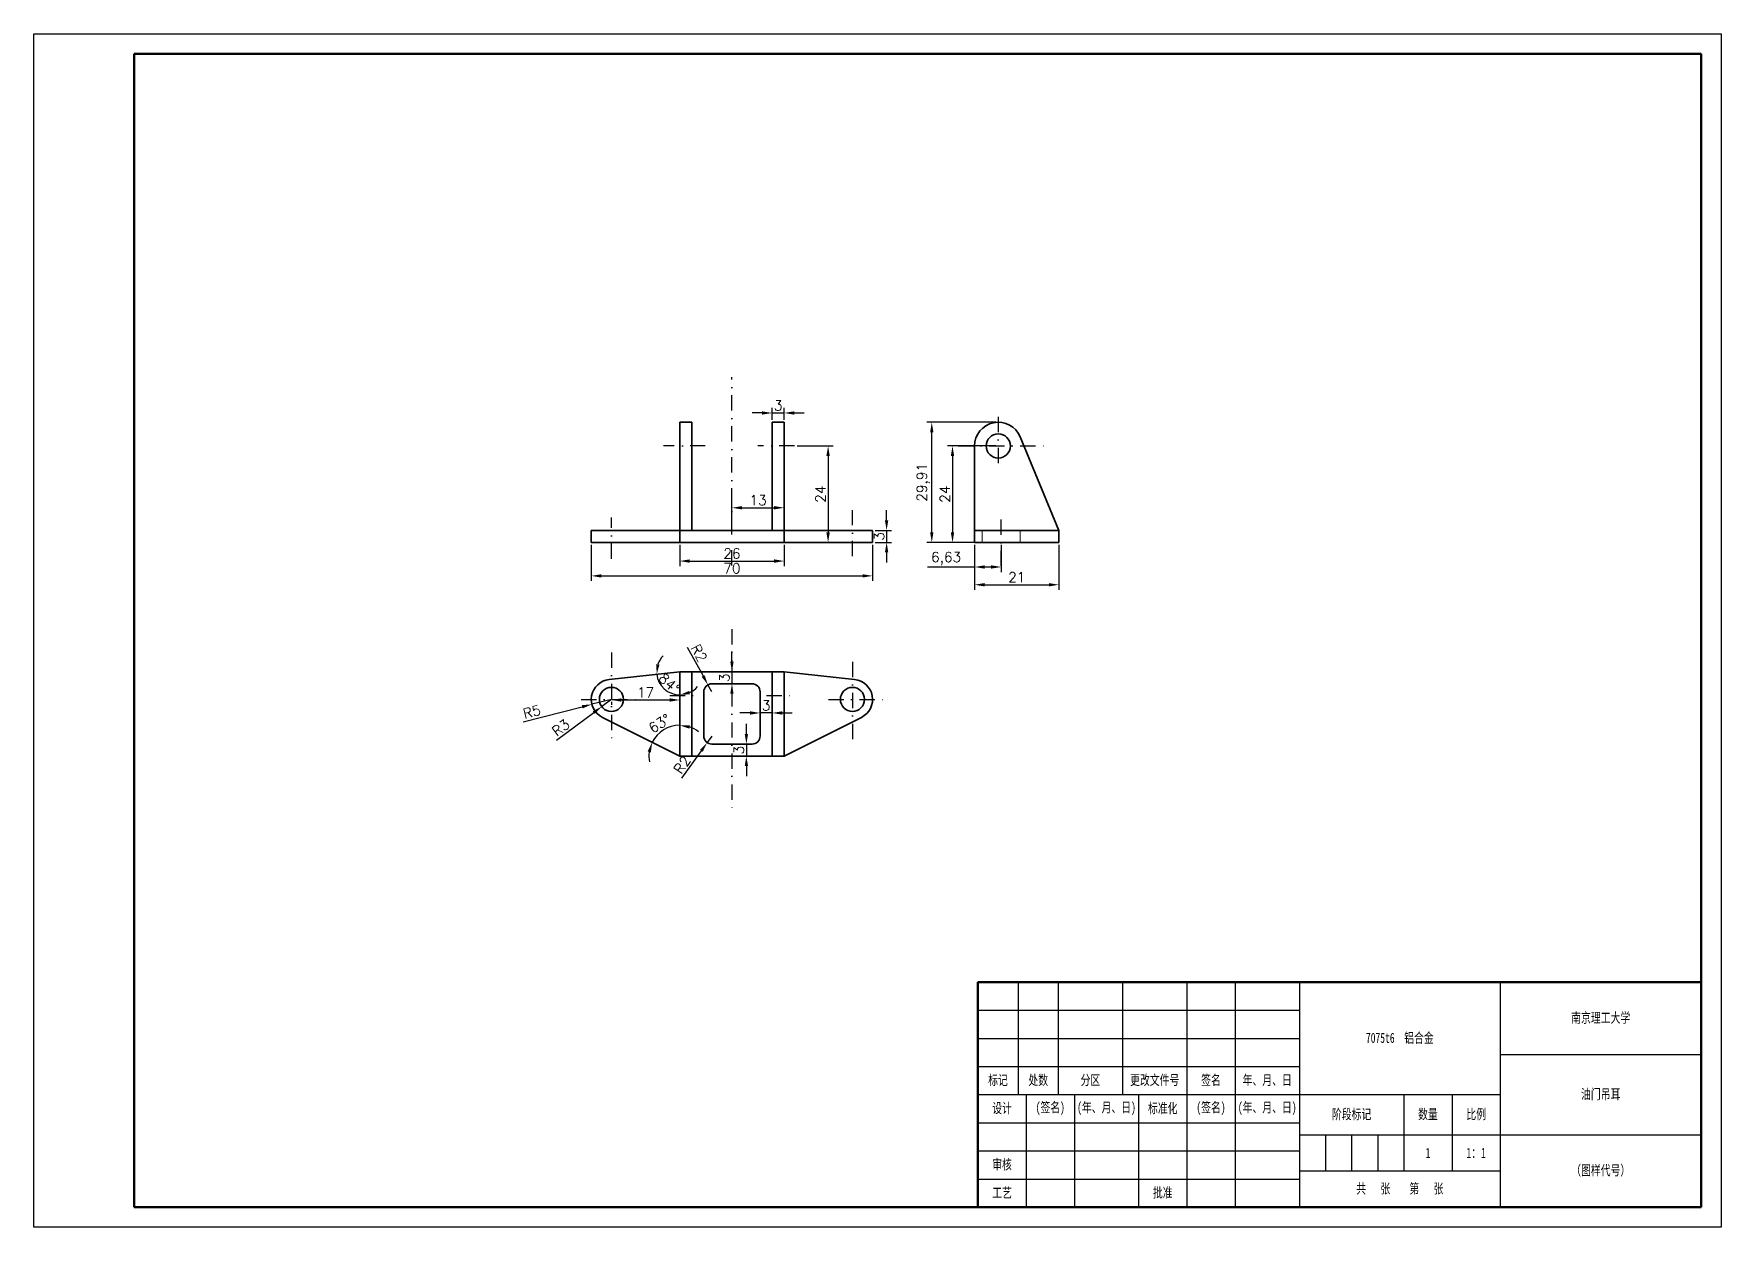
# Model space of a CAD drawing. Header units: millimetres. Extents: x 1605 to 3350, y 934 to 1771.
# Drawn here: x 1605.2 to 2025.2, y 934.1 to 1231.1 of the extents above.
import ezdxf

# ---------------------------------------------------------------- set-up
doc = ezdxf.new("R2010")
doc.units = ezdxf.units.MM
doc.header["$LTSCALE"] = 0.3
doc.linetypes.add('DASHDOT', pattern=[25.4, 12.7, -6.35, 0, -6.35])
for name, color, linetype, lineweight in [('尺寸线', 3, 'Continuous', 25), ('粗实线', 7, 'Continuous', 50), ('细实线', 7, 'Continuous', 25), ('细文本', 7, 'Continuous', 25), ('细点画线', 1, 'DASHDOT', 25)]:
    doc.layers.add(name, color=color, linetype=linetype, lineweight=lineweight)
doc.styles.add('NUT Standard', font='simfang.ttf', dxfattribs={"width": 0.7, "height": 2.5})
doc.styles.get("Standard").update_dxf_attribs({"font": 'txt', "bigfont": 'gbcbig.shx'})
doc.dimstyles.new('ISO-25', dxfattribs={"dimtxt": 2.5, "dimasz": 2.5, "dimexe": 1.25, "dimexo": 0.625, "dimtad": 1, "dimtxsty": 'Standard', "dimcen": 2.5, "dimadec": 0, "dimazin": 0, "dimtfac": 1, "dimtmove": 0, "dimatfit": 3, "dimfxl": 1, "dimarcsym": 0})

# ---------------------------------------------------------------- blocks, each defined once
blk = doc.blocks.new('*D60')
at = {"layer": 'Defpoints', "color": 0, "transparency": 16777216}
for p in [(1743.97, 1104.48), (1813.97, 1104.48), (1813.97, 1096.15)]:
    blk.add_point(p, dxfattribs=at)
at = {"layer": '尺寸线', "color": 0, "lineweight": -2, "transparency": 16777216}
for p, q in [((1743.97, 1103.85), (1743.97, 1094.9)), ((1813.97, 1103.85), (1813.97, 1094.9)), ((1746.47, 1096.15), (1811.47, 1096.15))]:
    blk.add_line(p, q, dxfattribs=at)
at = {"layer": '尺寸线', "color": 0, "transparency": 16777216}
for points in [[(1746.47, 1096.57), (1746.47, 1095.74), (1743.97, 1096.15)], [(1811.47, 1096.57), (1811.47, 1095.74), (1813.97, 1096.15)]]:
    blk.add_solid(points, dxfattribs=at)
at = {"layer": '尺寸线', "color": 0, "transparency": 16777216, "insert": (1778.97, 1098.03), "char_height": 2.5, "attachment_point": 5}
blk.add_mtext('70', dxfattribs=at)
blk = doc.blocks.new('*D61')
at = {"layer": 'Defpoints', "color": 0, "transparency": 16777216}
for p in [(1765.97, 1104.48), (1791.97, 1104.48), (1791.97, 1099.84)]:
    blk.add_point(p, dxfattribs=at)
at = {"layer": '尺寸线', "color": 0, "lineweight": -2, "transparency": 16777216}
for p, q in [((1765.97, 1103.85), (1765.97, 1098.59)), ((1791.97, 1103.85), (1791.97, 1098.59)), ((1768.47, 1099.84), (1789.47, 1099.84))]:
    blk.add_line(p, q, dxfattribs=at)
at = {"layer": '尺寸线', "color": 0, "transparency": 16777216}
for points in [[(1768.47, 1100.26), (1768.47, 1099.42), (1765.97, 1099.84)], [(1789.47, 1100.26), (1789.47, 1099.42), (1791.97, 1099.84)]]:
    blk.add_solid(points, dxfattribs=at)
at = {"layer": '尺寸线', "color": 0, "transparency": 16777216, "insert": (1778.97, 1101.71), "char_height": 2.5, "attachment_point": 5}
blk.add_mtext('26', dxfattribs=at)
blk = doc.blocks.new('*D62')
at = {"layer": 'Defpoints', "color": 0, "transparency": 16777216}
for p in [(1828.7, 1134.38), (1845.26, 1134.38), (1839.35, 1104.48)]:
    blk.add_point(p, dxfattribs=at)
at = {"layer": '尺寸线', "color": 0, "lineweight": -2, "transparency": 16777216}
for p, q in [((1844.63, 1134.38), (1827.45, 1134.38)), ((1828.7, 1106.98), (1828.7, 1131.88)), ((1838.73, 1104.48), (1827.45, 1104.48))]:
    blk.add_line(p, q, dxfattribs=at)
at = {"layer": '尺寸线', "color": 0, "transparency": 16777216}
for points in [[(1828.29, 1131.88), (1829.12, 1131.88), (1828.7, 1134.38)], [(1828.29, 1106.98), (1829.12, 1106.98), (1828.7, 1104.48)]]:
    blk.add_solid(points, dxfattribs=at)
at = {"layer": '尺寸线', "color": 0, "transparency": 16777216, "insert": (1826.62, 1119.43), "char_height": 2.5, "attachment_point": 5, "rotation": 90}
blk.add_mtext('29,91', dxfattribs=at)
blk = doc.blocks.new('*D63')
at = {"layer": 'Defpoints', "color": 0, "transparency": 16777216}
for p in [(1845.26, 1128.48), (1833.87, 1104.48), (1845.98, 1104.48)]:
    blk.add_point(p, dxfattribs=at)
at = {"layer": '尺寸线', "color": 0, "lineweight": -2, "transparency": 16777216}
for p, q in [((1844.63, 1128.48), (1832.62, 1128.48)), ((1833.87, 1125.98), (1833.87, 1106.98)), ((1845.36, 1104.48), (1832.62, 1104.48))]:
    blk.add_line(p, q, dxfattribs=at)
at = {"layer": '尺寸线', "color": 0, "transparency": 16777216}
for points in [[(1833.45, 1125.98), (1834.28, 1125.98), (1833.87, 1128.48)], [(1833.45, 1106.98), (1834.28, 1106.98), (1833.87, 1104.48)]]:
    blk.add_solid(points, dxfattribs=at)
at = {"layer": '尺寸线', "color": 0, "transparency": 16777216, "insert": (1831.99, 1116.48), "char_height": 2.5, "attachment_point": 5, "rotation": 90}
blk.add_mtext('24', dxfattribs=at)
blk = doc.blocks.new('*D64')
at = {"layer": 'Defpoints', "color": 0, "transparency": 16777216}
for p in [(1791.97, 1113.1), (1778.97, 1107.48), (1791.97, 1107.48)]:
    blk.add_point(p, dxfattribs=at)
at = {"layer": '尺寸线', "color": 0, "lineweight": -2, "transparency": 16777216}
for p, q in [((1778.97, 1108.1), (1778.97, 1114.35)), ((1781.47, 1113.1), (1789.47, 1113.1)), ((1791.97, 1108.1), (1791.97, 1114.35))]:
    blk.add_line(p, q, dxfattribs=at)
at = {"layer": '尺寸线', "color": 0, "transparency": 16777216}
for points in [[(1781.47, 1113.52), (1781.47, 1112.69), (1778.97, 1113.1)], [(1789.47, 1113.52), (1789.47, 1112.69), (1791.97, 1113.1)]]:
    blk.add_solid(points, dxfattribs=at)
at = {"layer": '尺寸线', "color": 0, "transparency": 16777216, "insert": (1785.47, 1114.98), "char_height": 2.5, "attachment_point": 5}
blk.add_mtext('13', dxfattribs=at)
blk = doc.blocks.new('*D65')
at = {"layer": 'Defpoints', "color": 0, "transparency": 16777216}
for p in [(1788.97, 1134.38), (1791.97, 1136.69), (1791.97, 1134.38)]:
    blk.add_point(p, dxfattribs=at)
at = {"layer": '尺寸线', "color": 0, "lineweight": -2, "transparency": 16777216}
for p, q in [((1786.47, 1136.69), (1783.97, 1136.69)), ((1788.97, 1135.01), (1788.97, 1137.94)), ((1788.97, 1136.69), (1791.97, 1136.69)), ((1791.97, 1135.01), (1791.97, 1137.94)), ((1794.47, 1136.69), (1796.97, 1136.69))]:
    blk.add_line(p, q, dxfattribs=at)
at = {"layer": '尺寸线', "color": 0, "transparency": 16777216}
for points in [[(1786.47, 1137.1), (1786.47, 1136.27), (1788.97, 1136.69)], [(1794.47, 1137.1), (1794.47, 1136.27), (1791.97, 1136.69)]]:
    blk.add_solid(points, dxfattribs=at)
at = {"layer": '尺寸线', "color": 0, "transparency": 16777216, "insert": (1790.47, 1138.56), "char_height": 2.5, "attachment_point": 5}
blk.add_mtext('3', dxfattribs=at)
blk = doc.blocks.new('*D66')
at = {"layer": 'Defpoints', "color": 0, "transparency": 16777216}
for p in [(1794.57, 1128.48), (1791.97, 1104.48), (1802.9, 1104.48)]:
    blk.add_point(p, dxfattribs=at)
at = {"layer": '尺寸线', "color": 0, "lineweight": -2, "transparency": 16777216}
for p, q in [((1795.2, 1128.48), (1804.15, 1128.48)), ((1802.9, 1125.98), (1802.9, 1106.98)), ((1792.59, 1104.48), (1804.15, 1104.48))]:
    blk.add_line(p, q, dxfattribs=at)
at = {"layer": '尺寸线', "color": 0, "transparency": 16777216}
for points in [[(1802.48, 1125.98), (1803.32, 1125.98), (1802.9, 1128.48)], [(1802.48, 1106.98), (1803.32, 1106.98), (1802.9, 1104.48)]]:
    blk.add_solid(points, dxfattribs=at)
at = {"layer": '尺寸线', "color": 0, "transparency": 16777216, "insert": (1801.02, 1116.48), "char_height": 2.5, "attachment_point": 5, "rotation": 90}
blk.add_mtext('24', dxfattribs=at)
blk = doc.blocks.new('*D67')
at = {"layer": 'Defpoints', "color": 0, "transparency": 16777216}
for p in [(1813.97, 1107.48), (1813.97, 1104.48), (1817.46, 1104.48)]:
    blk.add_point(p, dxfattribs=at)
at = {"layer": '尺寸线', "color": 0, "lineweight": -2, "transparency": 16777216}
for p, q in [((1817.46, 1109.98), (1817.46, 1112.48)), ((1814.59, 1107.48), (1818.71, 1107.48)), ((1817.46, 1107.48), (1817.46, 1104.48)), ((1814.59, 1104.48), (1818.71, 1104.48)), ((1817.46, 1101.98), (1817.46, 1099.48))]:
    blk.add_line(p, q, dxfattribs=at)
at = {"layer": '尺寸线', "color": 0, "transparency": 16777216}
for points in [[(1817.04, 1109.98), (1817.88, 1109.98), (1817.46, 1107.48)], [(1817.04, 1101.98), (1817.88, 1101.98), (1817.46, 1104.48)]]:
    blk.add_solid(points, dxfattribs=at)
at = {"layer": '尺寸线', "color": 0, "transparency": 16777216, "insert": (1815.59, 1105.98), "char_height": 2.5, "attachment_point": 5, "rotation": 90}
blk.add_mtext('3', dxfattribs=at)
blk = doc.blocks.new('*D68')
at = {"layer": 'Defpoints', "color": 0, "transparency": 16777216}
for p in [(1839.35, 1104.48), (1860.35, 1104.48), (1860.35, 1093.94)]:
    blk.add_point(p, dxfattribs=at)
at = {"layer": '尺寸线', "color": 0, "lineweight": -2, "transparency": 16777216}
for p, q in [((1839.35, 1103.85), (1839.35, 1092.69)), ((1860.35, 1103.85), (1860.35, 1092.69)), ((1841.85, 1093.94), (1857.85, 1093.94))]:
    blk.add_line(p, q, dxfattribs=at)
at = {"layer": '尺寸线', "color": 0, "transparency": 16777216}
for points in [[(1841.85, 1094.36), (1841.85, 1093.53), (1839.35, 1093.94)], [(1857.85, 1094.36), (1857.85, 1093.53), (1860.35, 1093.94)]]:
    blk.add_solid(points, dxfattribs=at)
at = {"layer": '尺寸线', "color": 0, "transparency": 16777216, "insert": (1849.85, 1095.82), "char_height": 2.5, "attachment_point": 5}
blk.add_mtext('21', dxfattribs=at)
blk = doc.blocks.new('*D69')
at = {"layer": 'Defpoints', "color": 0, "transparency": 16777216}
for p in [(1839.35, 1104.48), (1845.98, 1104.48), (1839.35, 1098.36)]:
    blk.add_point(p, dxfattribs=at)
at = {"layer": '尺寸线', "color": 0, "lineweight": -2, "transparency": 16777216}
for p, q in [((1839.35, 1103.85), (1839.35, 1097.11)), ((1845.98, 1103.85), (1845.98, 1097.11)), ((1839.35, 1098.36), (1827.68, 1098.36)), ((1843.48, 1098.36), (1841.85, 1098.36))]:
    blk.add_line(p, q, dxfattribs=at)
at = {"layer": '尺寸线', "color": 0, "transparency": 16777216}
for points in [[(1841.85, 1098.78), (1841.85, 1097.95), (1839.35, 1098.36)], [(1843.48, 1098.78), (1843.48, 1097.95), (1845.98, 1098.36)]]:
    blk.add_solid(points, dxfattribs=at)
at = {"layer": '尺寸线', "color": 0, "transparency": 16777216, "insert": (1832.27, 1100.45), "char_height": 2.5, "attachment_point": 5}
blk.add_mtext('6,63', dxfattribs=at)
blk = doc.blocks.new('*D70')
at = {"layer": 'Defpoints', "color": 0, "transparency": 16777216}
for p in [(1748.97, 1065.42), (1765.97, 1065.42), (1765.97, 1065.27)]:
    blk.add_point(p, dxfattribs=at)
at = {"layer": '尺寸线', "color": 0, "lineweight": -2, "transparency": 16777216}
for p, q in [((1748.97, 1064.79), (1748.97, 1064.02)), ((1751.47, 1065.27), (1763.47, 1065.27)), ((1765.97, 1064.79), (1765.97, 1064.02))]:
    blk.add_line(p, q, dxfattribs=at)
at = {"layer": '尺寸线', "color": 0, "transparency": 16777216}
for points in [[(1751.47, 1065.69), (1751.47, 1064.85), (1748.97, 1065.27)], [(1763.47, 1065.69), (1763.47, 1064.85), (1765.97, 1065.27)]]:
    blk.add_solid(points, dxfattribs=at)
at = {"layer": '尺寸线', "color": 0, "transparency": 16777216, "insert": (1757.47, 1067.15), "char_height": 2.5, "attachment_point": 5}
blk.add_mtext('17', dxfattribs=at)
blk = doc.blocks.new('*D71')
at = {"layer": 'Defpoints', "color": 0, "transparency": 16777216}
for p in [(1765.97, 1072.3), (1765.97, 1072.3), (1748.42, 1070.39), (1761.21, 1069.07), (1765.97, 1060.93)]:
    blk.add_point(p, dxfattribs=at)
at = {"layer": '尺寸线', "color": 0, "lineweight": -2, "transparency": 16777216}
for start, end in [(136.0209, 161.123), (186.2252, 270), (295.1021, 320.2042)]:
    blk.add_arc((1765.97, 1072.3), 5.75, start, end, dxfattribs=at)
at = {"layer": '尺寸线', "color": 0, "transparency": 16777216}
for points in [[(1760.94, 1074.11), (1760.11, 1074.21), (1760.25, 1071.68)], [(1768.5, 1066.68), (1768.32, 1067.5), (1765.97, 1066.55)]]:
    blk.add_solid(points, dxfattribs=at)
at = {"layer": '尺寸线', "color": 0, "transparency": 16777216, "insert": (1763.38, 1069.41), "char_height": 2.5, "attachment_point": 5, "rotation": 318.1126}
blk.add_mtext('84°', dxfattribs=at)
blk = doc.blocks.new('*D72')
at = {"layer": 'Defpoints', "color": 0, "transparency": 16777216}
for p in [(1746.72, 1060.95), (1763.21, 1058.44), (1765.97, 1060.93), (1765.97, 1051.3), (1765.97, 1051.3)]:
    blk.add_point(p, dxfattribs=at)
at = {"layer": '尺寸线', "color": 0, "lineweight": -2, "transparency": 16777216}
for start, end in [(90, 153.3734), (52.4206, 71.2103), (172.1631, 190.9528)]:
    blk.add_arc((1765.97, 1051.3), 7.66, start, end, dxfattribs=at)
at = {"layer": '尺寸线', "color": 0, "transparency": 16777216}
for points in [[(1768.36, 1058.14), (1768.5, 1058.96), (1765.97, 1058.96)], [(1757.98, 1052.47), (1758.78, 1052.22), (1759.12, 1054.73)]]:
    blk.add_solid(points, dxfattribs=at)
at = {"layer": '尺寸线', "color": 0, "transparency": 16777216, "insert": (1760.96, 1059.41), "char_height": 2.5, "attachment_point": 5, "rotation": 31.6867}
blk.add_mtext('63°', dxfattribs=at)
blk = doc.blocks.new('*D73')
at = {"layer": 'Defpoints', "color": 0, "transparency": 16777216}
for p in [(1746.56, 1063.62), (1748.97, 1065.42)]:
    blk.add_point(p, dxfattribs=at)
at = {"layer": '尺寸线', "color": 0, "lineweight": -2, "transparency": 16777216}
for p, q in [((1748.97, 1065.42), (1746.56, 1063.62)), ((1735.34, 1055.24), (1744.56, 1062.13))]:
    blk.add_line(p, q, dxfattribs=at)
at = {"layer": '尺寸线', "color": 0, "transparency": 16777216}
blk.add_solid([(1744.31, 1062.46), (1744.81, 1061.79), (1746.56, 1063.62)], dxfattribs=at)
at = {"layer": '尺寸线', "color": 0, "transparency": 16777216, "insert": (1736.39, 1058.37), "char_height": 2.5, "attachment_point": 5, "rotation": 36.7432}
blk.add_mtext('R3', dxfattribs=at)
blk = doc.blocks.new('*D74')
at = {"layer": 'Defpoints', "color": 0, "transparency": 16777216}
for p in [(1744.12, 1064.19), (1748.97, 1065.42)]:
    blk.add_point(p, dxfattribs=at)
at = {"layer": '尺寸线', "color": 0, "lineweight": -2, "transparency": 16777216}
for p, q in [((1727, 1059.84), (1741.7, 1063.57)), ((1748.97, 1065.42), (1744.12, 1064.19))]:
    blk.add_line(p, q, dxfattribs=at)
at = {"layer": '尺寸线', "color": 0, "transparency": 16777216}
blk.add_solid([(1741.59, 1063.97), (1741.8, 1063.17), (1744.12, 1064.19)], dxfattribs=at)
at = {"layer": '尺寸线', "color": 0, "transparency": 16777216, "insert": (1729.17, 1062.33), "char_height": 2.5, "attachment_point": 5, "rotation": 14.2387}
blk.add_mtext('R5', dxfattribs=at)
blk = doc.blocks.new('*D75')
at = {"layer": 'Defpoints', "color": 0, "transparency": 16777216}
for p in [(1773, 1069.05), (1773.97, 1067.3)]:
    blk.add_point(p, dxfattribs=at)
at = {"layer": '尺寸线', "color": 0, "lineweight": -2, "transparency": 16777216}
for p, q in [((1767.85, 1078.4), (1771.79, 1071.24)), ((1773.97, 1067.3), (1773, 1069.05))]:
    blk.add_line(p, q, dxfattribs=at)
at = {"layer": '尺寸线', "color": 0, "transparency": 16777216}
blk.add_solid([(1772.16, 1071.44), (1771.43, 1071.04), (1773, 1069.05)], dxfattribs=at)
at = {"layer": '尺寸线', "color": 0, "transparency": 16777216, "insert": (1770.79, 1076.93), "char_height": 2.5, "attachment_point": 5, "rotation": 298.8691}
blk.add_mtext('R2', dxfattribs=at)
blk = doc.blocks.new('*D76')
at = {"layer": 'Defpoints', "color": 0, "transparency": 16777216}
for p in [(1772.81, 1054.67), (1773.97, 1056.3)]:
    blk.add_point(p, dxfattribs=at)
at = {"layer": '尺寸线', "color": 0, "lineweight": -2, "transparency": 16777216}
for p, q in [((1773.97, 1056.3), (1772.81, 1054.67)), ((1766.52, 1045.84), (1771.36, 1052.63))]:
    blk.add_line(p, q, dxfattribs=at)
at = {"layer": '尺寸线', "color": 0, "transparency": 16777216}
blk.add_solid([(1771.02, 1052.87), (1771.7, 1052.39), (1772.81, 1054.67)], dxfattribs=at)
at = {"layer": '尺寸线', "color": 0, "transparency": 16777216, "insert": (1766.57, 1049.13), "char_height": 2.5, "attachment_point": 5, "rotation": 54.5724}
blk.add_mtext('R2', dxfattribs=at)
blk = doc.blocks.new('*D77')
at = {"layer": 'Defpoints', "color": 0, "transparency": 16777216}
for p in [(1778.97, 1054.3), (1778.97, 1051.3), (1782.56, 1051.3)]:
    blk.add_point(p, dxfattribs=at)
at = {"layer": '尺寸线', "color": 0, "lineweight": -2, "transparency": 16777216}
for p, q in [((1782.56, 1056.8), (1782.56, 1059.3)), ((1779.59, 1054.3), (1783.81, 1054.3)), ((1782.56, 1054.3), (1782.56, 1051.3)), ((1779.59, 1051.3), (1783.81, 1051.3)), ((1782.56, 1048.8), (1782.56, 1046.3))]:
    blk.add_line(p, q, dxfattribs=at)
at = {"layer": '尺寸线', "color": 0, "transparency": 16777216}
for points in [[(1782.15, 1056.8), (1782.98, 1056.8), (1782.56, 1054.3)], [(1782.15, 1048.8), (1782.98, 1048.8), (1782.56, 1051.3)]]:
    blk.add_solid(points, dxfattribs=at)
at = {"layer": '尺寸线', "color": 0, "transparency": 16777216, "insert": (1780.69, 1052.8), "char_height": 2.5, "attachment_point": 5, "rotation": 90}
blk.add_mtext('3', dxfattribs=at)
blk = doc.blocks.new('*D78')
at = {"layer": 'Defpoints', "color": 0, "transparency": 16777216}
for p in [(1778.97, 1072.3), (1778.97, 1069.3), (1778.97, 1069.3)]:
    blk.add_point(p, dxfattribs=at)
at = {"layer": '尺寸线', "color": 0, "lineweight": -2, "transparency": 16777216}
for p, q in [((1778.97, 1074.8), (1778.97, 1077.3)), ((1778.97, 1072.3), (1778.97, 1069.3)), ((1779.59, 1072.3), (1780.22, 1072.3)), ((1779.59, 1069.3), (1780.22, 1069.3)), ((1778.97, 1066.8), (1778.97, 1064.3))]:
    blk.add_line(p, q, dxfattribs=at)
at = {"layer": '尺寸线', "color": 0, "transparency": 16777216}
for points in [[(1778.55, 1074.8), (1779.38, 1074.8), (1778.97, 1072.3)], [(1778.55, 1066.8), (1779.38, 1066.8), (1778.97, 1069.3)]]:
    blk.add_solid(points, dxfattribs=at)
at = {"layer": '尺寸线', "color": 0, "transparency": 16777216, "insert": (1777.09, 1070.8), "char_height": 2.5, "attachment_point": 5, "rotation": 90}
blk.add_mtext('3', dxfattribs=at)
blk = doc.blocks.new('*D79')
at = {"layer": 'Defpoints', "color": 0, "transparency": 16777216}
for p in [(1785.97, 1062.04), (1785.97, 1060.93), (1788.97, 1060.93)]:
    blk.add_point(p, dxfattribs=at)
at = {"layer": '尺寸线', "color": 0, "lineweight": -2, "transparency": 16777216}
for p, q in [((1785.97, 1061.56), (1785.97, 1063.29)), ((1788.97, 1061.56), (1788.97, 1063.29)), ((1783.47, 1062.04), (1780.97, 1062.04)), ((1788.97, 1062.04), (1785.97, 1062.04)), ((1791.47, 1062.04), (1793.97, 1062.04))]:
    blk.add_line(p, q, dxfattribs=at)
at = {"layer": '尺寸线', "color": 0, "transparency": 16777216}
for points in [[(1783.47, 1062.45), (1783.47, 1061.62), (1785.97, 1062.04)], [(1791.47, 1062.45), (1791.47, 1061.62), (1788.97, 1062.04)]]:
    blk.add_solid(points, dxfattribs=at)
at = {"layer": '尺寸线', "color": 0, "transparency": 16777216, "insert": (1787.47, 1063.91), "char_height": 2.5, "attachment_point": 5}
blk.add_mtext('3', dxfattribs=at)

msp = doc.modelspace()

# ---------------------------------------------------------------- linework, layer by layer
for p, q in [((1605.196, 1231.059), (2025.196, 1231.059)), ((1605.196, 934.059), (1605.196, 1231.059)), ((2025.196, 1231.059), (2025.196, 934.059)), ((2025.196, 934.059), (1605.196, 934.059))]:
    msp.add_line(p, q)
at = {"color": 7, "lineweight": 35}
for p, q in [((1765.965, 1130.738), (1765.965, 1134.385)), ((1765.965, 1134.385), (1768.965, 1134.385)), ((1768.965, 1130.738), (1768.965, 1134.385)), ((1788.965, 1130.738), (1788.965, 1134.385)), ((1788.965, 1134.385), (1791.965, 1134.385)), ((1791.965, 1130.738), (1791.965, 1134.385)), ((1765.965, 1107.477), (1765.965, 1130.738)), ((1768.965, 1107.477), (1768.965, 1130.738)), ((1788.965, 1107.477), (1788.965, 1130.738)), ((1791.965, 1107.477), (1791.965, 1130.738)), ((1860.351, 1107.477), (1850.716, 1130.738)), ((1839.351, 1128.477), (1839.351, 1107.477)), ((1743.965, 1107.477), (1746.725, 1107.477)), ((1743.965, 1107.477), (1743.965, 1104.477)), ((1765.965, 1107.477), (1746.725, 1107.477)), ((1768.965, 1107.477), (1765.965, 1107.477)), ((1765.965, 1107.477), (1765.965, 1104.477)), ((1788.965, 1107.477), (1768.965, 1107.477)), ((1791.965, 1107.477), (1788.965, 1107.477)), ((1791.965, 1107.477), (1791.965, 1104.477)), ((1791.965, 1107.477), (1811.206, 1107.477)), ((1811.206, 1107.477), (1813.965, 1107.477)), ((1813.965, 1107.477), (1813.965, 1104.477)), ((1839.351, 1107.477), (1841.265, 1107.477)), ((1839.351, 1107.477), (1839.351, 1104.477)), ((1841.265, 1107.477), (1850.705, 1107.477)), ((1860.351, 1107.477), (1850.705, 1107.477)), ((1860.351, 1107.477), (1860.351, 1104.477)), ((1743.965, 1104.477), (1746.725, 1104.477)), ((1765.965, 1104.477), (1746.725, 1104.477)), ((1791.965, 1104.477), (1765.965, 1104.477)), ((1791.965, 1104.477), (1811.206, 1104.477)), ((1811.206, 1104.477), (1813.965, 1104.477)), ((1839.351, 1104.477), (1841.265, 1104.477)), ((1841.265, 1104.477), (1850.705, 1104.477)), ((1860.351, 1104.477), (1850.705, 1104.477)), ((1765.965, 1072.3), (1748.423, 1070.386)), ((1765.965, 1060.935), (1765.965, 1072.3)), ((1765.965, 1072.3), (1768.965, 1072.3)), ((1768.965, 1072.3), (1788.965, 1072.3)), ((1768.965, 1060.935), (1768.965, 1072.3)), ((1788.965, 1072.3), (1791.965, 1072.3)), ((1788.965, 1060.935), (1788.965, 1072.3)), ((1791.965, 1072.3), (1809.508, 1070.386)), ((1791.965, 1060.935), (1791.965, 1072.3)), ((1771.965, 1067.3), (1771.965, 1056.3)), ((1783.965, 1069.3), (1773.965, 1069.3)), ((1785.965, 1056.3), (1785.965, 1067.3)), ((1765.965, 1051.3), (1746.725, 1060.946)), ((1765.965, 1051.3), (1765.965, 1060.935)), ((1768.965, 1051.3), (1768.965, 1060.935)), ((1788.965, 1051.3), (1788.965, 1060.935)), ((1791.965, 1051.3), (1811.206, 1060.946)), ((1791.965, 1051.3), (1791.965, 1060.935)), ((1773.965, 1054.3), (1783.965, 1054.3)), ((1768.965, 1051.3), (1765.965, 1051.3)), ((1788.965, 1051.3), (1768.965, 1051.3)), ((1791.965, 1051.3), (1788.965, 1051.3))]:
    msp.add_line(p, q, dxfattribs=at)
at = {"color": 7, "lineweight": 13}
for p, q in [((1841.265, 1107.477), (1841.265, 1104.477)), ((1850.705, 1107.477), (1850.705, 1104.477))]:
    msp.add_line(p, q, dxfattribs=at)
at = {"color": 7, "lineweight": 35}
for centre in [(1845.259, 1128.477), (1748.965, 1065.416), (1808.965, 1065.416)]:
    msp.add_circle(centre, 3, dxfattribs=at)
for centre, radius, start, end in [((1845.259, 1128.477), 5.907, 22.50007, 180.00001), ((1748.965, 1065.416), 5, 96.22515, 243.37344), ((1773.965, 1067.3), 2, 90, 180.00001), ((1783.965, 1067.3), 2, 0, 90), ((1808.965, 1065.416), 5, 296.62656, 83.77485), ((1773.965, 1056.3), 2, 180.00001, 270), ((1783.965, 1056.3), 2, 270, 0)]:
    msp.add_arc(centre, radius, start, end, dxfattribs=at)
at = {"layer": '粗实线'}
for p, q in [((1630.196, 1226.059), (2020.196, 1226.059)), ((1630.196, 939.059), (1630.196, 1226.059)), ((2020.196, 1226.059), (2020.196, 939.059)), ((1840.196, 995.059), (2020.196, 995.059)), ((1840.196, 939.059), (1840.196, 995.059)), ((2020.196, 939.059), (1630.196, 939.059)), ((1840.196, 939.059), (2020.196, 939.059))]:
    msp.add_line(p, q, dxfattribs=at)
at = {"layer": '细实线'}
for p, q in [((1850.196, 995.059), (1850.196, 967.059)), ((1860.196, 995.059), (1860.196, 967.059)), ((1876.196, 995.059), (1876.196, 967.059)), ((1892.196, 995.059), (1892.196, 967.059)), ((1904.196, 995.059), (1904.196, 967.059)), ((1920.196, 995.059), (1920.196, 939.059)), ((1970.196, 995.059), (1970.196, 939.059)), ((1840.196, 988.059), (1920.196, 988.059)), ((1840.196, 981.059), (1920.196, 981.059)), ((1970.196, 977.059), (2020.196, 977.059)), ((1840.196, 974.059), (1920.196, 974.059)), ((1840.196, 967.059), (1970.196, 967.059)), ((1852.196, 967.059), (1852.196, 939.059)), ((1864.196, 967.059), (1864.196, 939.059)), ((1880.196, 967.059), (1880.196, 939.059)), ((1892.196, 967.059), (1892.196, 939.059)), ((1904.196, 967.059), (1904.196, 939.059)), ((1946.196, 967.059), (1946.196, 948.059)), ((1958.196, 967.059), (1958.196, 948.059)), ((1840.196, 960.059), (1920.196, 960.059)), ((1920.196, 957.059), (2020.196, 957.059)), ((1926.696, 957.059), (1926.696, 948.059)), ((1933.196, 957.059), (1933.196, 948.059)), ((1939.696, 957.059), (1939.696, 948.059)), ((1840.196, 953.059), (1920.196, 953.059)), ((1840.196, 946.059), (1920.196, 946.059)), ((1920.196, 948.059), (1970.196, 948.059))]:
    msp.add_line(p, q, dxfattribs=at)
at = {"layer": '细点画线'}
for p, q in [((1778.965, 1098.733), (1778.965, 1145.628)), ((1845.259, 1135.732), (1845.259, 1123.216)), ((1772.344, 1128.477), (1761.957, 1128.477)), ((1794.571, 1128.477), (1785.412, 1128.477)), ((1835.292, 1128.477), (1856.571, 1128.477)), ((1748.965, 1100.388), (1748.965, 1110.691)), ((1808.965, 1101.053), (1808.965, 1112.463)), ((1845.985, 1098.663), (1845.985, 1111.725)), ((1778.965, 1082.865), (1778.965, 1037.909)), ((1748.965, 1077.048), (1748.965, 1055.186)), ((1808.965, 1074.756), (1808.965, 1054.834)), ((1741.425, 1065.416), (1755.007, 1065.416)), ((1763.506, 1066.39), (1770.44, 1066.39)), ((1787.547, 1066.39), (1793.49, 1066.39)), ((1802.983, 1065.416), (1816.917, 1065.416))]:
    msp.add_line(p, q, dxfattribs=at)

# ---------------------------------------------------------------- texts
at = {"layer": '粗实线', "char_height": 2.5, "attachment_point": 5, "style": 'NUT Standard'}
for s, insert in [('\\pxqc;{\\fFangSong|b0|i0|c134|p49;1}', (1952.196, 952.559)), ('\\pxqc;{\\fFangSong|b0|i0|c134|p49;1：1}', (1964.196, 952.559))]:
    msp.add_mtext_dynamic_manual_height_columns(s, width=12, gutter_width=12.5, heights=[0], dxfattribs=dict(at, insert=insert))
at = {"layer": '细文本', "char_height": 2.5, "attachment_point": 5, "style": 'NUT Standard'}
for s, insert, width in [('{\\fFangSong|b0|i0|c134|p49;南京理工大学}', (1995.196, 986.059), 50), ('7075t6  铝合金', (1945.196, 981.059), 50), ('标记', (1845.196, 970.559), 10), ('处数', (1855.196, 970.559), 10), ('分区', (1868.196, 970.559), 16), ('更改文件号', (1884.196, 970.559), 16), ('签名', (1898.196, 970.559), 12), ('年、月、日', (1912.196, 970.559), 16), ('油门吊耳', (1995.196, 967.059), 50), ('设计', (1846.196, 963.559), 12), ('(签名)', (1858.196, 963.559), 12), ('(年、月、日)', (1872.196, 963.559), 16), ('标准化', (1886.196, 963.559), 12), ('(签名)', (1898.196, 963.559), 12), ('(年、月、日)', (1912.196, 963.559), 16), ('阶段标记', (1933.196, 962.059), 26), ('数量', (1952.196, 962.059), 12), ('比例', (1964.196, 962.059), 12), ('审核', (1846.196, 949.559), 12), ('（图样代号）', (1995.196, 948.059), 50), ('共   张    第   张', (1945.196, 943.559), 50), ('工艺', (1846.196, 942.559), 12), ('批准', (1886.196, 942.559), 12)]:
    msp.add_mtext(s, dxfattribs=dict(at, insert=insert, width=width))

# ---------------------------------------------------------------- dimensions: what is measured, and where the dimension line sits
at = {"layer": '尺寸线'}
for base, p1, p2, picture, middle in [((1791.965, 1136.685), (1788.965, 1134.385), (1791.965, 1134.385), '*D65', (1790.465, 1138.56)), ((1791.965, 1113.103), (1778.965, 1107.477), (1791.965, 1107.477), '*D64', (1785.465, 1114.978)), ((1813.965, 1096.154), (1743.965, 1104.477), (1813.965, 1104.477), '*D60', (1778.965, 1098.029)), ((1791.965, 1099.839), (1765.965, 1104.477), (1791.965, 1104.477), '*D61', (1778.965, 1101.714)), ((1839.351, 1098.365), (1845.985, 1104.477), (1839.351, 1104.477), '*D69', (1832.268, 1100.448)), ((1860.351, 1093.943), (1839.351, 1104.477), (1860.351, 1104.477), '*D68', (1849.851, 1095.818)), ((1765.965, 1065.272), (1748.965, 1065.416), (1765.965, 1065.416), '*D70', (1757.465, 1067.147)), ((1785.965, 1062.038), (1788.965, 1060.935), (1785.965, 1060.935), '*D79', (1787.465, 1063.913))]:
    dim = msp.add_linear_dim(base=base, p1=p1, p2=p2, dimstyle='ISO-25', dxfattribs=at)
    dim.commit()
    dim.dimension.update_dxf_attribs({"geometry": picture, "text_midpoint": middle})
for base, p1, p2, picture, middle in [((1828.704, 1134.385), (1839.351, 1104.477), (1845.259, 1134.385), '*D62', (1826.621, 1119.431)), ((1802.9, 1104.477), (1794.571, 1128.477), (1791.965, 1104.477), '*D66', (1801.025, 1116.477)), ((1833.865, 1104.477), (1845.259, 1128.477), (1845.985, 1104.477), '*D63', (1831.99, 1116.477)), ((1817.461, 1104.477), (1813.965, 1107.477), (1813.965, 1104.477), '*D67', (1815.586, 1105.977)), ((1778.965, 1069.3), (1778.965, 1072.3), (1778.965, 1069.3), '*D78', (1777.09, 1070.8)), ((1782.562, 1051.3), (1778.965, 1054.3), (1778.965, 1051.3), '*D77', (1780.687, 1052.8))]:
    dim = msp.add_linear_dim(base=base, p1=p1, p2=p2, angle=90, dimstyle='ISO-25', dxfattribs=at)
    dim.commit()
    dim.dimension.update_dxf_attribs({"geometry": picture, "text_midpoint": middle})
for center, mpoint, picture, middle in [((1773.965, 1067.3), (1773, 1069.051), '*D75', (1769.153, 1076.029)), ((1748.965, 1065.416), (1744.119, 1064.186), '*D74', (1729.63, 1060.509)), ((1748.965, 1065.416), (1746.561, 1063.621), '*D73', (1737.511, 1056.864)), ((1773.965, 1056.3), (1772.806, 1054.67), '*D76', (1768.094, 1048.047))]:
    dim = msp.add_radius_dim(center=center, mpoint=mpoint, dimstyle='ISO-25', dxfattribs=at)
    dim.commit()
    dim.dimension.update_dxf_attribs({"geometry": picture, "text_midpoint": middle, "dimtype": 164})
for base, line1, line2, picture, middle in [((1761.205, 1069.071), ((1765.965, 1060.935), (1765.965, 1072.3)), ((1765.965, 1072.3), (1748.423, 1070.386)), '*D71', (1763.377, 1069.413)), ((1763.206, 1058.443), ((1765.965, 1051.3), (1765.965, 1060.935)), ((1765.965, 1051.3), (1746.725, 1060.946)), '*D72', (1760.958, 1059.411))]:
    dim = msp.add_angular_dim_2l(base=base, line1=line1, line2=line2, dimstyle='ISO-25', dxfattribs=at)
    dim.commit()
    dim.dimension.update_dxf_attribs({"geometry": picture, "text_midpoint": middle})

doc.saveas('drawing.dxf')
